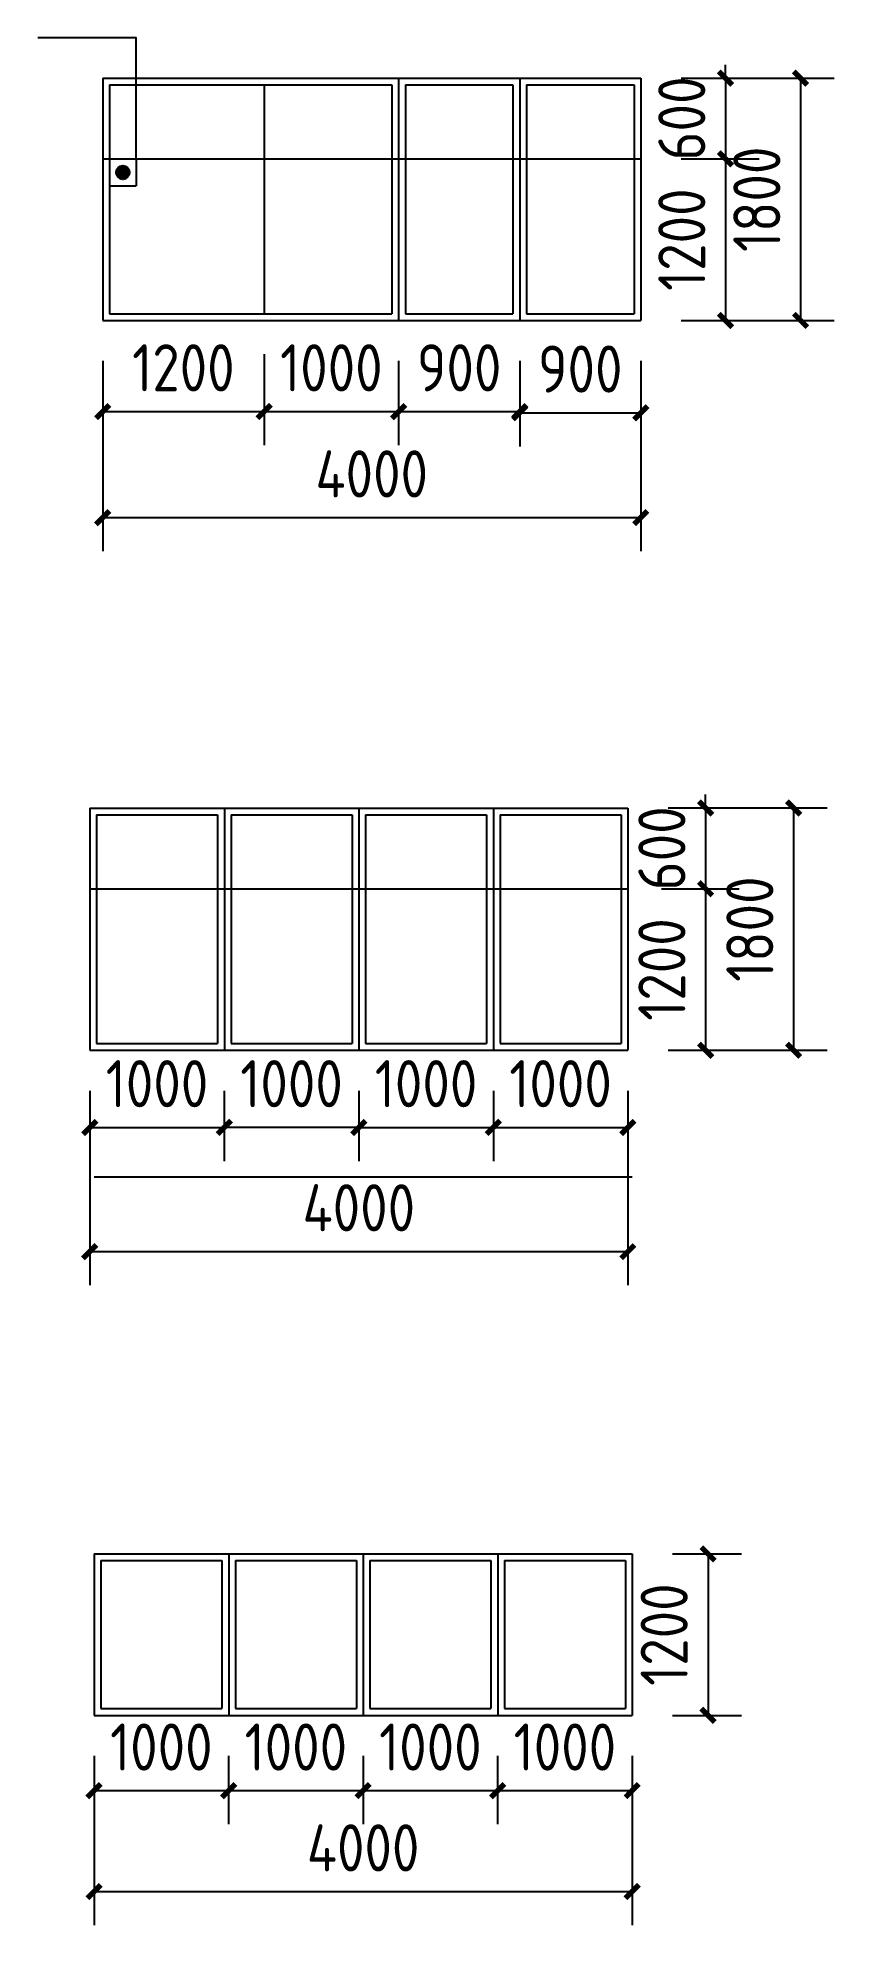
# Model space of a CAD drawing. Extents: x 749 to 30168, y 8248 to 22270.
# Drawn here: x 24247 to 30168, y 8248 to 22270 of the extents above.
import ezdxf

# ---------------------------------------------------------------- set-up
doc = ezdxf.new("R2010")
doc.units = 0
doc.header["$LTSCALE"] = 1000
doc.header["$MEASUREMENT"] = 0
doc.styles.get("Standard").update_dxf_attribs({"font": 'GBENOR', "bigfont": 'GBCBIG'})
doc.dimstyles.get("Standard").update_dxf_attribs({"dimscale": 100, "dimtxt": 3.5, "dimasz": 1, "dimexe": 2.5, "dimexo": 3, "dimgap": 1.5, "dimtad": 1, "dimdec": 0, "dimzin": 0, "dimdsep": 46, "dimtxsty": 'Standard', "dimblk": 'ARCHTICK', "dimcen": 0.09, "dimadec": 0, "dimazin": 0, "dimtfac": 1, "dimtdec": 0, "dimtix": 1, "dimtmove": 2, "dimatfit": 3, "dimfxl": 1, "dimtolj": 1, "dimtzin": 0, "dimarcsym": 0})

# ---------------------------------------------------------------- blocks, each defined once
blk = doc.blocks.new('_ArchTick')
at = {"color": 0, "linetype": 'ByBlock', "const_width": 0.4}
blk.add_lwpolyline([(-0.5, -0.5), (0.5, 0.5)], dxfattribs=at)
blk = doc.blocks.new('*D4')
at = {"color": 0, "lineweight": -2}
for p, q in [((29030, 21970), (30168, 21970)), ((29918, 21970), (29918, 20170)), ((29030, 20170), (30168, 20170))]:
    blk.add_line(p, q, dxfattribs=at)
at = {"layer": 'Defpoints', "color": 0}
for p in [(28730, 21970), (28730, 20170), (29918, 20170)]:
    blk.add_point(p, dxfattribs=at)
at = {"color": 0, "lineweight": -2, "xscale": 100, "yscale": 100, "zscale": 100}
for p, rotation in [((29918, 21970), 90), ((29918, 20170), 270)]:
    blk.add_blockref('_ArchTick', p, dxfattribs=dict(at, rotation=rotation))
at = {"color": 0, "insert": (29593, 21070), "char_height": 350, "attachment_point": 5, "rotation": 90}
blk.add_mtext('\\A1;1800', dxfattribs=at)
blk = doc.blocks.new('*D5')
at = {"color": 0, "lineweight": -2}
for p, q in [((25930, 19920), (25930, 19243)), ((24730, 19870), (24730, 19243)), ((24730, 19493), (25930, 19493))]:
    blk.add_line(p, q, dxfattribs=at)
at = {"layer": 'Defpoints', "color": 0}
for p in [(25930, 20220), (24730, 20170), (25930, 19493)]:
    blk.add_point(p, dxfattribs=at)
at = {"color": 0, "lineweight": -2, "xscale": 100, "yscale": 100, "zscale": 100, "rotation": 180}
blk.add_blockref('_ArchTick', (24730, 19493), dxfattribs=at)
at = {"color": 0, "lineweight": -2, "xscale": 100, "yscale": 100, "zscale": 100}
blk.add_blockref('_ArchTick', (25930, 19493), dxfattribs=at)
at = {"color": 0, "insert": (25330, 19818), "char_height": 350, "attachment_point": 5}
blk.add_mtext('\\A1;1200', dxfattribs=at)
blk = doc.blocks.new('*D6')
at = {"color": 0, "lineweight": -2}
for p, q in [((25930, 19920), (25930, 19243)), ((26930, 19870), (26930, 19243)), ((25930, 19493), (26930, 19493))]:
    blk.add_line(p, q, dxfattribs=at)
at = {"layer": 'Defpoints', "color": 0}
for p in [(25930, 20220), (26930, 20170), (26930, 19493)]:
    blk.add_point(p, dxfattribs=at)
at = {"color": 0, "lineweight": -2, "xscale": 100, "yscale": 100, "zscale": 100, "rotation": 180}
blk.add_blockref('_ArchTick', (25930, 19493), dxfattribs=at)
at = {"color": 0, "lineweight": -2, "xscale": 100, "yscale": 100, "zscale": 100}
blk.add_blockref('_ArchTick', (26930, 19493), dxfattribs=at)
at = {"color": 0, "insert": (26430, 19818), "char_height": 350, "attachment_point": 5}
blk.add_mtext('\\A1;1000', dxfattribs=at)
blk = doc.blocks.new('*D7')
at = {"color": 0, "lineweight": -2}
for p, q in [((26930, 19870), (26930, 19243)), ((27830, 19870), (27830, 19243)), ((26930, 19493), (27830, 19493))]:
    blk.add_line(p, q, dxfattribs=at)
at = {"layer": 'Defpoints', "color": 0}
for p in [(26930, 20170), (27830, 20170), (27830, 19493)]:
    blk.add_point(p, dxfattribs=at)
at = {"color": 0, "lineweight": -2, "xscale": 100, "yscale": 100, "zscale": 100, "rotation": 180}
blk.add_blockref('_ArchTick', (26930, 19493), dxfattribs=at)
at = {"color": 0, "lineweight": -2, "xscale": 100, "yscale": 100, "zscale": 100}
blk.add_blockref('_ArchTick', (27830, 19493), dxfattribs=at)
at = {"color": 0, "insert": (27380, 19818), "char_height": 350, "attachment_point": 5}
blk.add_mtext('\\A1;900', dxfattribs=at)
blk = doc.blocks.new('*D8')
at = {"color": 0, "lineweight": -2}
for p, q in [((27830, 19870), (27830, 19234)), ((28730, 19870), (28730, 19234)), ((27830, 19484), (28730, 19484))]:
    blk.add_line(p, q, dxfattribs=at)
at = {"layer": 'Defpoints', "color": 0}
for p in [(27830, 20170), (28730, 20170), (28730, 19484)]:
    blk.add_point(p, dxfattribs=at)
at = {"color": 0, "lineweight": -2, "xscale": 100, "yscale": 100, "zscale": 100, "rotation": 180}
blk.add_blockref('_ArchTick', (27830, 19484), dxfattribs=at)
at = {"color": 0, "lineweight": -2, "xscale": 100, "yscale": 100, "zscale": 100}
blk.add_blockref('_ArchTick', (28730, 19484), dxfattribs=at)
at = {"color": 0, "insert": (28280, 19809), "char_height": 350, "attachment_point": 5}
blk.add_mtext('\\A1;900', dxfattribs=at)
blk = doc.blocks.new('*D9')
at = {"color": 0, "lineweight": -2}
for p, q in [((29360, 21970), (29360, 22070)), ((29030, 21970), (29610, 21970)), ((29360, 21970), (29360, 21370)), ((29030, 21370), (29610, 21370)), ((29360, 21370), (29360, 21270))]:
    blk.add_line(p, q, dxfattribs=at)
at = {"layer": 'Defpoints', "color": 0}
for p in [(28730, 21970), (28730, 21370), (29360, 21370)]:
    blk.add_point(p, dxfattribs=at)
at = {"color": 0, "lineweight": -2, "xscale": 100, "yscale": 100, "zscale": 100}
for p, rotation in [((29360, 21970), 270), ((29360, 21370), 90)]:
    blk.add_blockref('_ArchTick', p, dxfattribs=dict(at, rotation=rotation))
at = {"color": 0, "insert": (29035, 21670), "char_height": 350, "attachment_point": 5, "rotation": 90}
blk.add_mtext('\\A1;600', dxfattribs=at)
blk = doc.blocks.new('*D10')
at = {"color": 0, "lineweight": -2}
for p, q in [((29030, 21370), (29610, 21370)), ((29360, 21370), (29360, 20170)), ((29030, 20170), (29610, 20170))]:
    blk.add_line(p, q, dxfattribs=at)
at = {"layer": 'Defpoints', "color": 0}
for p in [(28730, 21370), (28730, 20170), (29360, 20170)]:
    blk.add_point(p, dxfattribs=at)
at = {"color": 0, "lineweight": -2, "xscale": 100, "yscale": 100, "zscale": 100}
for p, rotation in [((29360, 21370), 90), ((29360, 20170), 270)]:
    blk.add_blockref('_ArchTick', p, dxfattribs=dict(at, rotation=rotation))
at = {"color": 0, "insert": (29035, 20770), "char_height": 350, "attachment_point": 5, "rotation": 90}
blk.add_mtext('\\A1;1200', dxfattribs=at)
blk = doc.blocks.new('*D11')
at = {"color": 0, "lineweight": -2}
for p, q in [((24730, 19870), (24730, 18455)), ((28730, 19870), (28730, 18455)), ((24730, 18705), (28730, 18705))]:
    blk.add_line(p, q, dxfattribs=at)
at = {"layer": 'Defpoints', "color": 0}
for p in [(24730, 20170), (28730, 20170), (28730, 18705)]:
    blk.add_point(p, dxfattribs=at)
at = {"color": 0, "lineweight": -2, "xscale": 100, "yscale": 100, "zscale": 100, "rotation": 180}
blk.add_blockref('_ArchTick', (24730, 18705), dxfattribs=at)
at = {"color": 0, "lineweight": -2, "xscale": 100, "yscale": 100, "zscale": 100}
blk.add_blockref('_ArchTick', (28730, 18705), dxfattribs=at)
at = {"color": 0, "insert": (26730, 19030), "char_height": 350, "attachment_point": 5}
blk.add_mtext('\\A1;4000', dxfattribs=at)
blk = doc.blocks.new('*D13')
at = {"color": 0, "lineweight": -2}
for p, q in [((24634, 14448), (24634, 13925)), ((25634, 14448), (25634, 13925)), ((24634, 14175), (25634, 14175))]:
    blk.add_line(p, q, dxfattribs=at)
at = {"layer": 'Defpoints', "color": 0}
for p in [(24634, 14748), (25634, 14748), (25634, 14175)]:
    blk.add_point(p, dxfattribs=at)
at = {"color": 0, "lineweight": -2, "xscale": 100, "yscale": 100, "zscale": 100, "rotation": 180}
blk.add_blockref('_ArchTick', (24634, 14175), dxfattribs=at)
at = {"color": 0, "lineweight": -2, "xscale": 100, "yscale": 100, "zscale": 100}
blk.add_blockref('_ArchTick', (25634, 14175), dxfattribs=at)
at = {"color": 0, "insert": (25134, 14500), "char_height": 350, "attachment_point": 5}
blk.add_mtext('\\A1;1000', dxfattribs=at)
blk = doc.blocks.new('*D14')
at = {"color": 0, "lineweight": -2}
for p, q in [((25634, 14448), (25634, 13925)), ((26634, 14448), (26634, 13925)), ((26634, 14175), (25634, 14175))]:
    blk.add_line(p, q, dxfattribs=at)
at = {"layer": 'Defpoints', "color": 0}
for p in [(25634, 14748), (26634, 14748), (25634, 14175)]:
    blk.add_point(p, dxfattribs=at)
at = {"color": 0, "lineweight": -2, "xscale": 100, "yscale": 100, "zscale": 100, "rotation": 180}
blk.add_blockref('_ArchTick', (25634, 14175), dxfattribs=at)
at = {"color": 0, "lineweight": -2, "xscale": 100, "yscale": 100, "zscale": 100}
blk.add_blockref('_ArchTick', (26634, 14175), dxfattribs=at)
at = {"color": 0, "insert": (26134, 14500), "char_height": 350, "attachment_point": 5}
blk.add_mtext('\\A1;1000', dxfattribs=at)
blk = doc.blocks.new('*D18')
at = {"color": 0, "lineweight": -2}
for p, q in [((28934, 16548), (29462, 16548)), ((29212, 16548), (29212, 16648)), ((29212, 16548), (29212, 15948)), ((28884, 15948), (29462, 15948)), ((29212, 15948), (29212, 15848))]:
    blk.add_line(p, q, dxfattribs=at)
at = {"layer": 'Defpoints', "color": 0}
for p in [(28634, 16548), (28584, 15948), (29212, 15948)]:
    blk.add_point(p, dxfattribs=at)
at = {"color": 0, "lineweight": -2, "xscale": 100, "yscale": 100, "zscale": 100}
for p, rotation in [((29212, 16548), 270), ((29212, 15948), 90)]:
    blk.add_blockref('_ArchTick', p, dxfattribs=dict(at, rotation=rotation))
at = {"color": 0, "insert": (28887, 16248), "char_height": 350, "attachment_point": 5, "rotation": 90}
blk.add_mtext('\\A1;600', dxfattribs=at)
blk = doc.blocks.new('*D19')
at = {"color": 0, "lineweight": -2}
for p, q in [((28934, 15948), (29462, 15948)), ((29212, 15948), (29212, 14748)), ((28934, 14748), (29462, 14748))]:
    blk.add_line(p, q, dxfattribs=at)
at = {"layer": 'Defpoints', "color": 0}
for p in [(28634, 15948), (28634, 14748), (29212, 14748)]:
    blk.add_point(p, dxfattribs=at)
at = {"color": 0, "lineweight": -2, "xscale": 100, "yscale": 100, "zscale": 100}
for p, rotation in [((29212, 15948), 90), ((29212, 14748), 270)]:
    blk.add_blockref('_ArchTick', p, dxfattribs=dict(at, rotation=rotation))
at = {"color": 0, "insert": (28887, 15348), "char_height": 350, "attachment_point": 5, "rotation": 90}
blk.add_mtext('\\A1;1200', dxfattribs=at)
blk = doc.blocks.new('*D20')
at = {"color": 0, "lineweight": -2}
for p, q in [((28934, 16548), (30116, 16548)), ((29866, 16548), (29866, 14748)), ((28948, 14748), (30116, 14748))]:
    blk.add_line(p, q, dxfattribs=at)
at = {"layer": 'Defpoints', "color": 0}
for p in [(28634, 16548), (28648, 14748), (29866, 14748)]:
    blk.add_point(p, dxfattribs=at)
at = {"color": 0, "lineweight": -2, "xscale": 100, "yscale": 100, "zscale": 100}
for p, rotation in [((29866, 16548), 90), ((29866, 14748), 270)]:
    blk.add_blockref('_ArchTick', p, dxfattribs=dict(at, rotation=rotation))
at = {"color": 0, "insert": (29541, 15648), "char_height": 350, "attachment_point": 5, "rotation": 90}
blk.add_mtext('\\A1;1800', dxfattribs=at)
blk = doc.blocks.new('*D21')
at = {"color": 0, "lineweight": -2}
for p, q in [((24634, 14448), (24634, 13002)), ((28634, 14448), (28634, 13002)), ((24634, 13252), (28634, 13252))]:
    blk.add_line(p, q, dxfattribs=at)
at = {"layer": 'Defpoints', "color": 0}
for p in [(24634, 14748), (28634, 14748), (28634, 13252)]:
    blk.add_point(p, dxfattribs=at)
at = {"color": 0, "lineweight": -2, "xscale": 100, "yscale": 100, "zscale": 100, "rotation": 180}
blk.add_blockref('_ArchTick', (24634, 13252), dxfattribs=at)
at = {"color": 0, "lineweight": -2, "xscale": 100, "yscale": 100, "zscale": 100}
blk.add_blockref('_ArchTick', (28634, 13252), dxfattribs=at)
at = {"color": 0, "insert": (26634, 13578), "char_height": 350, "attachment_point": 5}
blk.add_mtext('\\A1;4000', dxfattribs=at)
blk = doc.blocks.new('*D22')
at = {"color": 0, "lineweight": -2}
for p, q in [((26634, 14448), (26634, 13925)), ((27634, 14448), (27634, 13925)), ((26634, 14175), (27634, 14175))]:
    blk.add_line(p, q, dxfattribs=at)
at = {"layer": 'Defpoints', "color": 0}
for p in [(26634, 14748), (27634, 14748), (27634, 14175)]:
    blk.add_point(p, dxfattribs=at)
at = {"color": 0, "lineweight": -2, "xscale": 100, "yscale": 100, "zscale": 100, "rotation": 180}
blk.add_blockref('_ArchTick', (26634, 14175), dxfattribs=at)
at = {"color": 0, "lineweight": -2, "xscale": 100, "yscale": 100, "zscale": 100}
blk.add_blockref('_ArchTick', (27634, 14175), dxfattribs=at)
at = {"color": 0, "insert": (27134, 14500), "char_height": 350, "attachment_point": 5}
blk.add_mtext('\\A1;1000', dxfattribs=at)
blk = doc.blocks.new('*D23')
at = {"color": 0, "lineweight": -2}
for p, q in [((27634, 14448), (27634, 13925)), ((28634, 14448), (28634, 13925)), ((27634, 14175), (28634, 14175))]:
    blk.add_line(p, q, dxfattribs=at)
at = {"layer": 'Defpoints', "color": 0}
for p in [(27634, 14748), (28634, 14748), (28634, 14175)]:
    blk.add_point(p, dxfattribs=at)
at = {"color": 0, "lineweight": -2, "xscale": 100, "yscale": 100, "zscale": 100, "rotation": 180}
blk.add_blockref('_ArchTick', (27634, 14175), dxfattribs=at)
at = {"color": 0, "lineweight": -2, "xscale": 100, "yscale": 100, "zscale": 100}
blk.add_blockref('_ArchTick', (28634, 14175), dxfattribs=at)
at = {"color": 0, "insert": (28134, 14500), "char_height": 350, "attachment_point": 5}
blk.add_mtext('\\A1;1000', dxfattribs=at)
blk = doc.blocks.new('*D25')
at = {"color": 0, "lineweight": -2}
for p, q in [((25666, 9507), (25666, 8998)), ((26666, 9507), (26666, 8998)), ((25666, 9248), (26666, 9248))]:
    blk.add_line(p, q, dxfattribs=at)
at = {"layer": 'Defpoints', "color": 0}
for p in [(25666, 9807), (26666, 9807), (26666, 9248)]:
    blk.add_point(p, dxfattribs=at)
at = {"color": 0, "lineweight": -2, "xscale": 100, "yscale": 100, "zscale": 100, "rotation": 180}
blk.add_blockref('_ArchTick', (25666, 9248), dxfattribs=at)
at = {"color": 0, "lineweight": -2, "xscale": 100, "yscale": 100, "zscale": 100}
blk.add_blockref('_ArchTick', (26666, 9248), dxfattribs=at)
at = {"color": 0, "insert": (26166, 9572), "char_height": 350, "attachment_point": 5}
blk.add_mtext('\\A1;1000', dxfattribs=at)
blk = doc.blocks.new('*D26')
at = {"color": 0, "lineweight": -2}
for p, q in [((26666, 9507), (26666, 8998)), ((27666, 9507), (27666, 8998)), ((26666, 9248), (27666, 9248))]:
    blk.add_line(p, q, dxfattribs=at)
at = {"layer": 'Defpoints', "color": 0}
for p in [(26666, 9807), (27666, 9807), (27666, 9248)]:
    blk.add_point(p, dxfattribs=at)
at = {"color": 0, "lineweight": -2, "xscale": 100, "yscale": 100, "zscale": 100, "rotation": 180}
blk.add_blockref('_ArchTick', (26666, 9248), dxfattribs=at)
at = {"color": 0, "lineweight": -2, "xscale": 100, "yscale": 100, "zscale": 100}
blk.add_blockref('_ArchTick', (27666, 9248), dxfattribs=at)
at = {"color": 0, "insert": (27166, 9572), "char_height": 350, "attachment_point": 5}
blk.add_mtext('\\A1;1000', dxfattribs=at)
blk = doc.blocks.new('*D27')
at = {"color": 0, "lineweight": -2}
for p, q in [((27666, 9507), (27666, 8998)), ((28666, 9507), (28666, 8998)), ((27666, 9248), (28666, 9248))]:
    blk.add_line(p, q, dxfattribs=at)
at = {"layer": 'Defpoints', "color": 0}
for p in [(27666, 9807), (28666, 9807), (28666, 9248)]:
    blk.add_point(p, dxfattribs=at)
at = {"color": 0, "lineweight": -2, "xscale": 100, "yscale": 100, "zscale": 100, "rotation": 180}
blk.add_blockref('_ArchTick', (27666, 9248), dxfattribs=at)
at = {"color": 0, "lineweight": -2, "xscale": 100, "yscale": 100, "zscale": 100}
blk.add_blockref('_ArchTick', (28666, 9248), dxfattribs=at)
at = {"color": 0, "insert": (28166, 9572), "char_height": 350, "attachment_point": 5}
blk.add_mtext('\\A1;1000', dxfattribs=at)
blk = doc.blocks.new('*D28')
at = {"color": 0, "lineweight": -2}
for p, q in [((24666, 9507), (24666, 8248)), ((28666, 9507), (28666, 8248)), ((24666, 8498), (28666, 8498))]:
    blk.add_line(p, q, dxfattribs=at)
at = {"layer": 'Defpoints', "color": 0}
for p in [(24666, 9807), (28666, 9807), (28666, 8498)]:
    blk.add_point(p, dxfattribs=at)
at = {"color": 0, "lineweight": -2, "xscale": 100, "yscale": 100, "zscale": 100, "rotation": 180}
blk.add_blockref('_ArchTick', (24666, 8498), dxfattribs=at)
at = {"color": 0, "lineweight": -2, "xscale": 100, "yscale": 100, "zscale": 100}
blk.add_blockref('_ArchTick', (28666, 8498), dxfattribs=at)
at = {"color": 0, "insert": (26666, 8823), "char_height": 350, "attachment_point": 5}
blk.add_mtext('\\A1;4000', dxfattribs=at)
blk = doc.blocks.new('*D29')
at = {"color": 0, "lineweight": -2}
for p, q in [((24666, 9507), (24666, 8998)), ((25666, 9507), (25666, 8998)), ((24666, 9248), (25666, 9248))]:
    blk.add_line(p, q, dxfattribs=at)
at = {"layer": 'Defpoints', "color": 0}
for p in [(24666, 9807), (25666, 9807), (25666, 9248)]:
    blk.add_point(p, dxfattribs=at)
at = {"color": 0, "lineweight": -2, "xscale": 100, "yscale": 100, "zscale": 100, "rotation": 180}
blk.add_blockref('_ArchTick', (24666, 9248), dxfattribs=at)
at = {"color": 0, "lineweight": -2, "xscale": 100, "yscale": 100, "zscale": 100}
blk.add_blockref('_ArchTick', (25666, 9248), dxfattribs=at)
at = {"color": 0, "insert": (25166, 9572), "char_height": 350, "attachment_point": 5}
blk.add_mtext('\\A1;1000', dxfattribs=at)
blk = doc.blocks.new('*D30')
at = {"color": 0, "lineweight": -2}
for p, q in [((28966, 11007), (29480, 11007)), ((29230, 11007), (29230, 9807)), ((28966, 9807), (29480, 9807))]:
    blk.add_line(p, q, dxfattribs=at)
at = {"layer": 'Defpoints', "color": 0}
for p in [(28666, 11007), (28666, 9807), (29230, 9807)]:
    blk.add_point(p, dxfattribs=at)
at = {"color": 0, "lineweight": -2, "xscale": 100, "yscale": 100, "zscale": 100}
for p, rotation in [((29230, 11007), 90), ((29230, 9807), 270)]:
    blk.add_blockref('_ArchTick', p, dxfattribs=dict(at, rotation=rotation))
at = {"color": 0, "insert": (28904, 10407), "char_height": 350, "attachment_point": 5, "rotation": 90}
blk.add_mtext('\\A1;1200', dxfattribs=at)

msp = doc.modelspace()

# ---------------------------------------------------------------- hatches: boundary and pattern name
h = msp.add_hatch()
h.set_pattern_fill('土壤', color=256, scale=2, style=0)
h.set_pattern_definition([(0, (0, 0), (7.5, 7.5), [7.5, -7.5]), (0, (0, 2.8125), (7.5, 7.5), [7.5, -7.5]), (0, (0, 5.625), (7.5, 7.5), [7.5, -7.5]), (90, (0.9375, 6.5625), (-7.5, 7.5), [7.5, -7.5]), (90, (3.75, 6.5625), (-7.5, 7.5), [7.5, -7.5]), (90, (6.5625, 6.5625), (-7.5, 7.5), [7.5, -7.5])])
h.paths.add_polyline_path([(24829.8, 21270.1, 1), (24929.8, 21270.1, 1)])

# ---------------------------------------------------------------- linework, layer by layer
for p, q in [((24729.8, 21970.1), (24729.8, 20170.1)), ((24729.8, 21970.1), (28729.8, 21970.1)), ((24779.8, 21920.1), (24779.8, 20220.1)), ((24779.8, 21920.1), (26879.8, 21920.1)), ((25929.8, 21920.1), (25929.8, 20220.1)), ((26879.8, 21920.1), (26879.8, 20220.1)), ((26929.8, 21970.1), (26929.8, 20170.1)), ((26979.8, 21920.1), (26979.8, 20220.1)), ((26979.8, 21920.1), (27779.8, 21920.1)), ((27779.8, 21920.1), (27779.8, 20220.1)), ((27829.8, 21970.1), (27829.8, 20170.1)), ((27879.8, 21920.1), (27879.8, 20220.1)), ((27879.8, 21920.1), (28679.8, 21920.1)), ((28679.8, 21920.1), (28679.8, 20220.1)), ((28729.8, 21970.1), (28729.8, 20170.1)), ((28729.8, 21970.1), (28729.8, 20170.1)), ((28729.8, 21970.1), (28729.8, 20170.1)), ((28729.8, 21970.1), (28729.8, 20170.1)), ((28729.8, 21970.1), (28729.8, 20170.1)), ((28729.8, 21970.1), (28729.8, 20170.1)), ((28729.8, 21970.1), (28729.8, 20170.1)), ((28729.8, 21970.1), (28729.8, 20170.1)), ((24729.8, 21370.1), (28729.8, 21370.1)), ((24979.8, 21370.1), (24979.8, 21170.1)), ((24779.8, 21170.1), (24979.8, 21170.1)), ((24779.8, 20220.1), (26879.8, 20220.1)), ((26979.8, 20220.1), (27779.8, 20220.1)), ((27879.8, 20220.1), (28679.8, 20220.1)), ((24729.8, 20170.1), (28729.8, 20170.1)), ((24634.3, 16547.8), (24634.3, 14747.8)), ((24634.3, 16547.8), (28634.3, 16547.8)), ((25634.3, 16547.8), (25634.3, 14747.8)), ((26634.3, 16547.8), (26634.3, 14747.8)), ((27634.3, 16547.8), (27634.3, 14747.8)), ((28634.3, 16547.8), (28634.3, 14747.8)), ((24684.3, 16497.8), (25584.3, 16497.8)), ((24684.3, 16497.8), (24684.3, 14797.8)), ((25584.3, 16497.8), (25584.3, 14797.8)), ((25684.3, 16497.8), (25684.3, 14797.8)), ((25684.3, 16497.8), (26584.3, 16497.8)), ((26584.3, 16497.8), (26584.3, 14797.8)), ((26684.3, 16497.8), (26684.3, 14797.8)), ((26684.3, 16497.8), (27584.3, 16497.8)), ((27584.3, 16497.8), (27584.3, 14797.8)), ((27684.3, 16497.8), (27684.3, 14797.8)), ((27684.3, 16497.8), (28584.3, 16497.8)), ((28584.3, 16497.8), (28584.3, 14797.8)), ((24634.3, 15947.8), (28634.3, 15947.8)), ((24634.3, 14747.8), (28634.3, 14747.8)), ((24684.3, 14797.8), (25584.3, 14797.8)), ((25684.3, 14797.8), (26584.3, 14797.8)), ((26684.3, 14797.8), (27584.3, 14797.8)), ((27684.3, 14797.8), (28584.3, 14797.8)), ((24666.5, 13807.2), (28666.5, 13807.2)), ((24666.5, 13807.2), (28666.5, 13807.2)), ((24666.5, 13807.2), (28666.5, 13807.2)), ((24666.5, 13807.2), (28666.5, 13807.2)), ((24666.5, 13807.2), (28666.5, 13807.2)), ((24666.5, 11007.2), (24666.5, 9807.2)), ((24666.5, 11007.2), (28666.5, 11007.2)), ((24716.5, 10957.2), (24716.5, 9857.2)), ((24716.5, 10957.2), (25616.5, 10957.2)), ((25616.5, 10957.2), (25616.5, 9857.2)), ((25666.5, 11007.2), (25666.5, 9807.2)), ((25666.5, 11007.2), (25666.5, 9807.2)), ((25666.5, 11007.2), (25666.5, 9807.2)), ((25666.5, 11007.2), (25666.5, 9807.2)), ((25666.5, 11007.2), (25666.5, 9807.2)), ((25716.5, 10957.2), (25716.5, 9857.2)), ((25716.5, 10957.2), (25716.5, 9857.2)), ((25716.5, 10957.2), (25716.5, 9857.2)), ((25716.5, 10957.2), (26616.5, 10957.2)), ((26616.5, 10957.2), (26616.5, 9857.2)), ((26666.5, 11007.2), (26666.5, 9807.2)), ((26716.5, 10957.2), (26716.5, 9857.2)), ((26716.5, 10957.2), (27616.5, 10957.2)), ((27616.5, 10957.2), (27616.5, 9857.2)), ((27666.5, 11007.2), (27666.5, 9807.2)), ((27716.5, 10957.2), (27716.5, 9857.2)), ((27716.5, 10957.2), (27716.5, 9857.2)), ((27716.5, 10957.2), (28616.5, 10957.2)), ((28616.5, 10957.2), (28616.5, 9857.2)), ((28666.5, 11007.2), (28666.5, 9807.2)), ((24716.5, 9857.2), (25616.5, 9857.2)), ((25716.5, 9857.2), (26616.5, 9857.2)), ((26716.5, 9857.2), (27616.5, 9857.2)), ((27716.5, 9857.2), (28616.5, 9857.2)), ((24666.5, 9807.2), (28666.5, 9807.2))]:
    msp.add_line(p, q)
msp.add_lwpolyline([(24979.8, 21370.1), (24979.8, 21970.1), (24979.8, 22270), (24247, 22270)])
msp.add_circle((24879.8, 21270.1), 50)

# ---------------------------------------------------------------- dimensions: what is measured, and where the dimension line sits
for base, p1, p2, angle, picture, middle in [((29360.4, 21370.1), (28729.8, 21970.1), (28729.8, 21370.1), 90, '*D9', (29035.4, 21670.1)), ((29918.5, 20170.1), (28729.8, 21970.1), (28729.8, 20170.1), 90, '*D4', (29593.5, 21070.1)), ((29360.4, 20170.1), (28729.8, 21370.1), (28729.8, 20170.1), 90, '*D10', (29035.4, 20770.1)), ((29211.8, 15947.8), (28634.3, 16547.8), (28584.3, 15947.8), 90, '*D18', (28886.8, 16247.8)), ((29866.3, 14747.8), (28634.3, 16547.8), (28648.3, 14747.8), 90, '*D20', (29541.3, 15647.8)), ((29211.8, 14747.8), (28634.3, 15947.8), (28634.3, 14747.8), 90, '*D19', (28886.8, 15347.8)), ((25634.3, 14174.8), (26634.3, 14747.8), (25634.3, 14747.8), 180, '*D14', (26134.3, 14499.8)), ((29229.5, 9807.2), (28666.5, 11007.2), (28666.5, 9807.2), 90, '*D30', (28904.5, 10407.2))]:
    dim = msp.add_linear_dim(base=base, p1=p1, p2=p2, angle=angle, dimstyle='Standard')
    dim.commit()
    dim.dimension.update_dxf_attribs({"geometry": picture, "text_midpoint": middle})
for base, p1, p2, picture, middle in [((25929.8, 19492.9), (24729.8, 20170.1), (25929.8, 20220.1), '*D5', (25329.8, 19817.9)), ((26929.8, 19492.9), (25929.8, 20220.1), (26929.8, 20170.1), '*D6', (26429.8, 19817.9)), ((28729.8, 18705.5), (24729.8, 20170.1), (28729.8, 20170.1), '*D11', (26729.8, 19030.5)), ((27829.8, 19492.9), (26929.8, 20170.1), (27829.8, 20170.1), '*D7', (27379.8, 19817.9)), ((28729.8, 19483.9), (27829.8, 20170.1), (28729.8, 20170.1), '*D8', (28279.8, 19808.9)), ((25634.3, 14174.8), (24634.3, 14747.8), (25634.3, 14747.8), '*D13', (25134.3, 14499.8)), ((28634.3, 13252.5), (24634.3, 14747.8), (28634.3, 14747.8), '*D21', (26634.3, 13577.5)), ((27634.3, 14174.8), (26634.3, 14747.8), (27634.3, 14747.8), '*D22', (27134.3, 14499.8)), ((28634.3, 14174.8), (27634.3, 14747.8), (28634.3, 14747.8), '*D23', (28134.3, 14499.8)), ((28666.5, 8498), (24666.5, 9807.2), (28666.5, 9807.2), '*D28', (26666.5, 8823)), ((25666.5, 9247.5), (24666.5, 9807.2), (25666.5, 9807.2), '*D29', (25166.5, 9572.5)), ((26666.5, 9247.5), (25666.5, 9807.2), (26666.5, 9807.2), '*D25', (26166.5, 9572.5)), ((27666.5, 9247.5), (26666.5, 9807.2), (27666.5, 9807.2), '*D26', (27166.5, 9572.5)), ((28666.5, 9247.5), (27666.5, 9807.2), (28666.5, 9807.2), '*D27', (28166.5, 9572.5))]:
    dim = msp.add_linear_dim(base=base, p1=p1, p2=p2, dimstyle='Standard')
    dim.commit()
    dim.dimension.update_dxf_attribs({"geometry": picture, "text_midpoint": middle})

doc.saveas('drawing.dxf')
